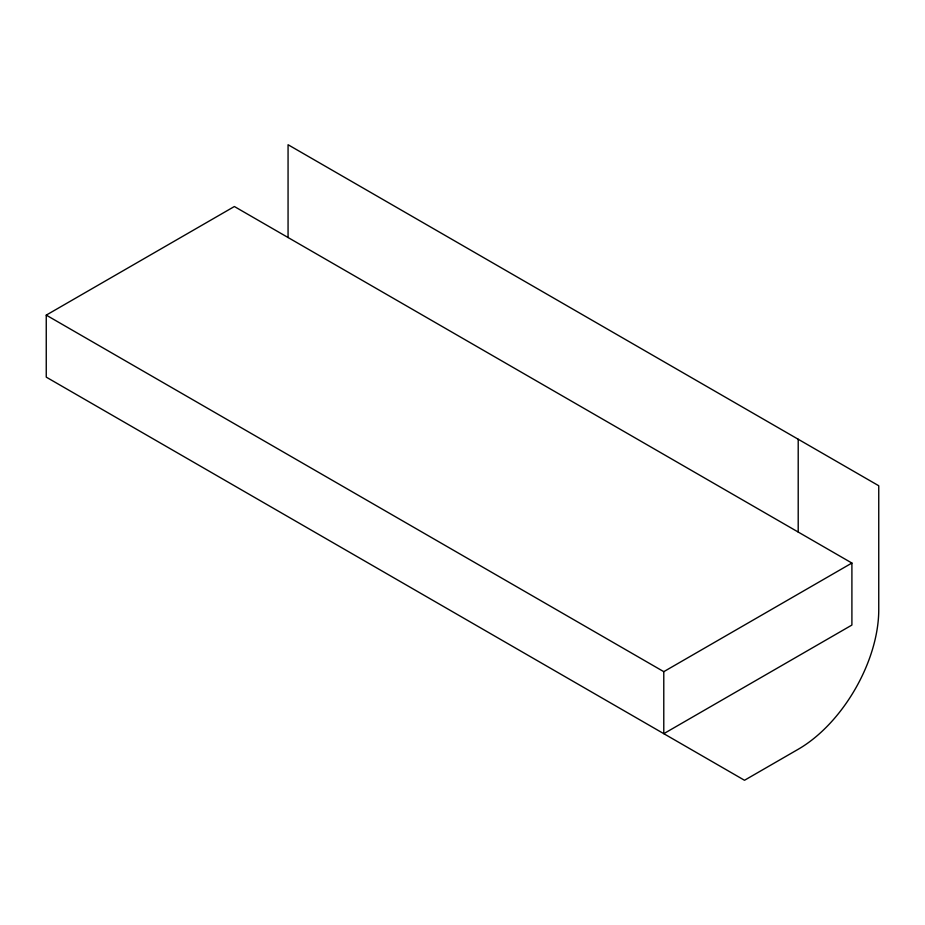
<?xml version="1.0" encoding="UTF-8"?>
<svg xmlns="http://www.w3.org/2000/svg" width="925" height="925" viewBox="0 0 925 925"><rect width="100%" height="100%" fill="white"/><g stroke="black" fill="none" stroke-linecap="round" stroke-linejoin="round"><path stroke-width="1.39" d="M288.068 237.517L288.068 144.728L878.75 485.752L878.75 609.76A113.914 65.767 -60 0 1 798.206 749.273L744.509 780.272L46.25 377.134L46.25 315.124L234.372 206.518L851.902 563.048L851.902 625.057L663.78 733.675L663.78 671.666L46.25 315.124M798.206 532.048L798.206 439.248M663.78 671.666L851.902 563.048"/></g></svg>
